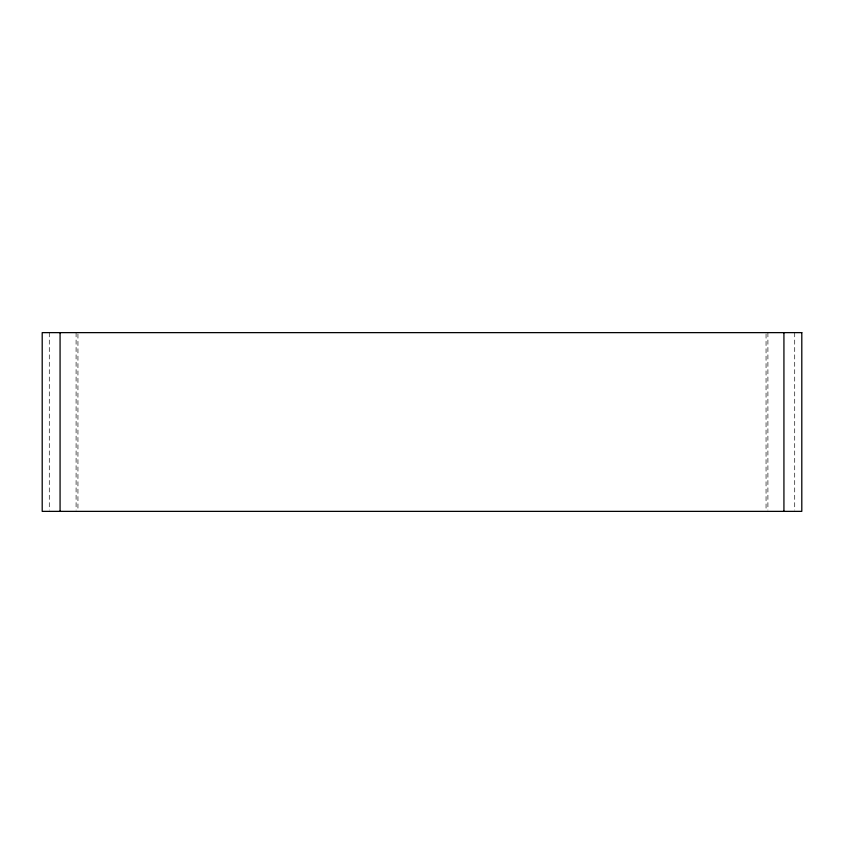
<?xml version="1.0" encoding="UTF-8"?>
<svg xmlns="http://www.w3.org/2000/svg" width="844" height="844" viewBox="0 0 844 844"><rect width="100%" height="100%" fill="white"/><g stroke="black" fill="none" stroke-linecap="round" stroke-linejoin="round"><path stroke-width="0.63" stroke-dasharray="4.22 3.17" d="M794.71 332.631L794.71 510.05M767.903 332.631L767.903 510.05M766.057 333.95L766.057 511.369M77.943 333.95L77.943 511.369M76.097 332.631L76.097 510.05M49.29 332.631L49.29 510.05"/><path stroke-width="1.27" d="M783.928 332.631L783.928 511.369M60.072 332.631L60.072 511.369M801.8 332.631L42.2 332.631L42.2 511.369L801.8 511.369L801.8 332.631"/></g></svg>
